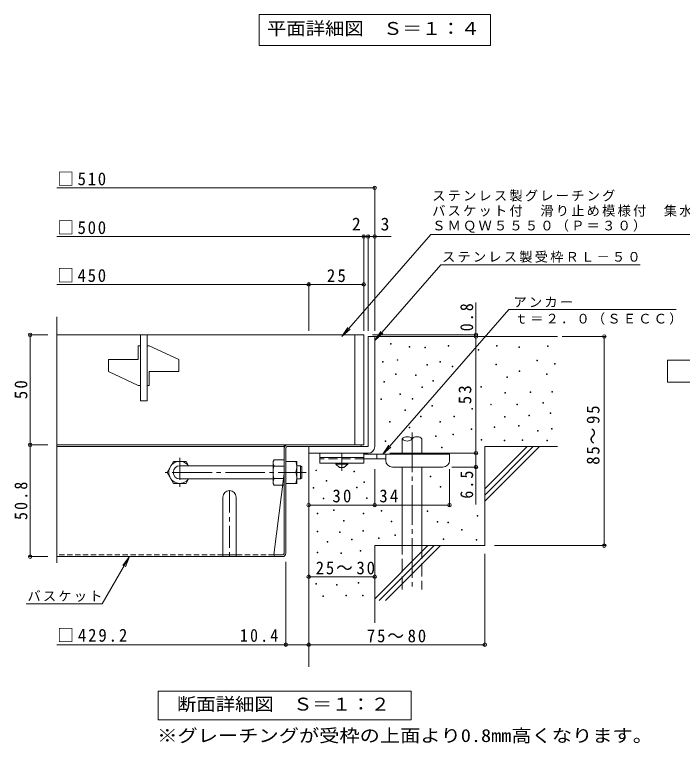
# Model space of a CAD drawing. Units: millimetres on the paper, enlarged 4 times, with parts at other scales. Extents: x -887 to 1015, y -780 to 740.
# Drawn here: x -822 to -215, y -687 to -24 of the extents above; entities that cross this region are included whole.
import ezdxf
from ezdxf.enums import TextEntityAlignment as Align

# ---------------------------------------------------------------- set-up
doc = ezdxf.new("R2010")
doc.units = ezdxf.units.MM
doc.header["$LTSCALE"] = 4
doc.header["$PDMODE"] = 32
doc.header["$PDSIZE"] = 3.2
for name, pattern in [('CHAIN1', [8, 5, -1, 1, -1]), ('CHAIN2', [12, 9, -1, 1, -1]), ('DASHED1', [1.8, 1.2, -0.6]), ('DASHED2', [3, 2, -1]), ('DASHED3', [4, 3, -1])]:
    doc.linetypes.add(name, pattern=pattern)
for name, color, linetype, lineweight in [('A-5_文字', 7, 'Continuous', 9), ('D-0_芯', 7, 'Continuous', 9), ('D-1_躯体', 2, 'Continuous', 9), ('D-2_仕上', 3, 'Continuous', 9), ('D-4_その他', 7, 'Continuous', 9), ('D-5_文字', 7, 'Continuous', 9), ('D-6_寸法', 6, 'Continuous', 9), ('D-7_ハッチ', 2, 'Continuous', 9), ('D-8_記号', 2, 'Continuous', 9), ('D-9_0-HOJO', 4, 'Continuous', 9), ('D-B_7-WAKU-T', 2, 'Continuous', 9)]:
    doc.layers.add(name, color=color, linetype=linetype, lineweight=lineweight)
doc.styles.add('ＭＳ ゴシック', font='')
doc.styles.get('ＭＳ ゴシック').set_extended_font_data('MS Gothic')

msp = doc.modelspace()

# ---------------------------------------------------------------- linework, layer by layer
at = {"layer": 'A-5_文字'}
for p, q in [((-599.913, -24.266), (-389.513, -24.266)), ((-599.913, -24.266), (-599.913, -52.266)), ((-389.513, -24.266), (-389.513, -52.266)), ((-599.913, -52.266), (-389.513, -52.266))]:
    msp.add_line(p, q, dxfattribs=at)
at = {"layer": 'D-0_芯'}
for points in [[(-480.433, -323.903), (-480.433, -323.303), (-479.833, -323.303), (-479.833, -323.903)], [(-463.546, -326.542), (-463.546, -325.942), (-462.945, -325.942), (-462.945, -326.542)], [(-449.101, -327.144), (-449.101, -326.544), (-448.501, -326.544), (-448.501, -327.144)], [(-428.033, -325.523), (-428.033, -324.923), (-427.433, -324.923), (-427.433, -325.523)], [(-400.758, -329.231), (-400.758, -328.631), (-400.158, -328.631), (-400.158, -329.231)], [(-383.975, -325.712), (-383.975, -325.112), (-383.375, -325.112), (-383.375, -325.712)], [(-363.672, -326.795), (-363.672, -326.195), (-363.073, -326.195), (-363.073, -326.795)], [(-337.685, -325.983), (-337.685, -325.383), (-337.086, -325.383), (-337.086, -325.983)], [(-487.643, -340.027), (-487.643, -339.427), (-487.043, -339.427), (-487.043, -340.027)], [(-474.203, -338.45), (-474.203, -337.849), (-473.604, -337.849), (-473.604, -338.45)], [(-447.382, -342.847), (-447.382, -342.247), (-446.782, -342.247), (-446.782, -342.847)], [(-435.678, -340.029), (-435.678, -339.429), (-435.078, -339.429), (-435.078, -340.029)], [(-424.254, -344.42), (-424.254, -343.82), (-423.654, -343.82), (-423.654, -344.42)], [(-384.516, -342.496), (-384.516, -341.895), (-383.917, -341.895), (-383.917, -342.496)], [(-347.431, -338.977), (-347.431, -338.376), (-346.831, -338.376), (-346.831, -338.977)], [(-331.201, -342.051), (-331.201, -341.451), (-330.601, -341.451), (-330.601, -342.051)], [(-475.875, -351.183), (-475.875, -350.582), (-475.275, -350.582), (-475.275, -351.183)], [(-363.402, -348.451), (-363.402, -347.851), (-362.802, -347.851), (-362.802, -348.451)], [(-338.498, -351.429), (-338.498, -350.829), (-337.897, -350.829), (-337.897, -351.429)], [(-486.316, -358.176), (-486.316, -357.576), (-485.716, -357.576), (-485.716, -358.176)], [(-457.791, -352.245), (-457.791, -351.645), (-457.191, -351.645), (-457.191, -352.245)], [(-442.046, -357.402), (-442.046, -356.802), (-441.446, -356.802), (-441.446, -357.402)], [(-374.501, -354.136), (-374.501, -353.535), (-373.901, -353.535), (-373.901, -354.136)], [(-451.92, -363.039), (-451.92, -362.439), (-451.32, -362.439), (-451.32, -363.039)], [(-398.322, -362.798), (-398.322, -362.198), (-397.722, -362.198), (-397.722, -362.798)], [(-471.768, -369.618), (-471.768, -369.018), (-471.168, -369.018), (-471.168, -369.618)], [(-376.395, -368.212), (-376.395, -367.612), (-375.796, -367.612), (-375.796, -368.212)], [(-353.386, -367.671), (-353.386, -367.07), (-352.786, -367.07), (-352.786, -367.671)], [(-333.625, -367.4), (-333.625, -366.8), (-333.025, -366.8), (-333.025, -367.4)], [(-489.083, -373.909), (-489.083, -373.309), (-488.483, -373.309), (-488.483, -373.909)], [(-460.745, -373.629), (-460.745, -373.029), (-460.145, -373.029), (-460.145, -373.629)], [(-341.899, -377.329), (-341.899, -376.729), (-341.299, -376.729), (-341.299, -377.329)], [(-467.274, -384.154), (-467.274, -383.554), (-466.674, -383.554), (-466.674, -384.154)], [(-442.776, -380.13), (-442.776, -379.53), (-442.176, -379.53), (-442.176, -380.13)], [(-406.44, -382.846), (-406.44, -382.245), (-405.84, -382.245), (-405.84, -382.846)], [(-389.34, -378.984), (-389.34, -378.384), (-388.74, -378.384), (-388.74, -378.984)], [(-365.619, -378.984), (-365.619, -378.384), (-365.02, -378.384), (-365.02, -378.984)], [(-453.239, -389.646), (-453.239, -389.046), (-452.639, -389.046), (-452.639, -389.646)], [(-422.73, -389.646), (-422.73, -389.046), (-422.13, -389.046), (-422.13, -389.646)], [(-376.652, -390.017), (-376.652, -389.417), (-376.052, -389.417), (-376.052, -390.017)], [(-354.587, -388.914), (-354.587, -388.313), (-353.987, -388.313), (-353.987, -388.914)], [(-335.28, -386.707), (-335.28, -386.107), (-334.68, -386.107), (-334.68, -386.707)], [(-481.434, -394.713), (-481.434, -394.113), (-480.834, -394.113), (-480.834, -394.713)], [(-435.589, -394.491), (-435.589, -393.891), (-434.989, -393.891), (-434.989, -394.491)], [(-463.276, -399.683), (-463.276, -399.082), (-462.676, -399.082), (-462.676, -399.683)], [(-407.036, -401.418), (-407.036, -400.818), (-406.436, -400.818), (-406.436, -401.418)], [(-386.03, -399.394), (-386.03, -398.794), (-385.43, -398.794), (-385.43, -399.394)], [(-363.965, -398.291), (-363.965, -397.691), (-363.364, -397.691), (-363.364, -398.291)], [(-346.811, -402.734), (-346.811, -402.134), (-346.211, -402.134), (-346.211, -402.734)], [(-334.177, -401.049), (-334.177, -400.449), (-333.577, -400.449), (-333.577, -401.049)], [(-439.396, -407.642), (-439.396, -407.042), (-438.796, -407.042), (-438.796, -407.642)], [(-423.822, -406.258), (-423.822, -405.658), (-423.222, -405.658), (-423.222, -406.258)], [(-397.896, -411.013), (-397.896, -410.413), (-397.296, -410.413), (-397.296, -411.013)], [(-360.708, -411.156), (-360.708, -410.556), (-360.108, -410.556), (-360.108, -411.156)], [(-485.157, -412.16), (-485.157, -411.56), (-484.557, -411.56), (-484.557, -412.16)], [(-434.079, -417.821), (-434.079, -417.221), (-433.479, -417.221), (-433.479, -417.821)], [(-377.132, -411.577), (-377.132, -410.977), (-376.532, -410.977), (-376.532, -411.577)], [(-338.388, -411.577), (-338.388, -410.977), (-337.788, -410.977), (-337.788, -411.577)], [(-548.126, -438.705), (-548.126, -438.105), (-547.526, -438.105), (-547.526, -438.705)], [(-513.687, -439.765), (-513.687, -439.165), (-513.087, -439.165), (-513.087, -439.765)], [(-444.279, -444.18), (-444.279, -443.58), (-443.679, -443.58), (-443.679, -444.18)], [(-538.986, -448.3), (-538.986, -447.7), (-538.386, -447.7), (-538.386, -448.3)], [(-504.547, -449.36), (-504.547, -448.76), (-503.947, -448.76), (-503.947, -449.36)], [(-550.599, -454.6), (-550.599, -454), (-549.999, -454), (-549.999, -454.6)], [(-511.214, -454.424), (-511.214, -453.823), (-510.615, -453.823), (-510.615, -454.424)], [(-435.139, -453.775), (-435.139, -453.175), (-434.538, -453.175), (-434.538, -453.775)], [(-541.458, -464.195), (-541.458, -463.595), (-540.858, -463.595), (-540.858, -464.195)], [(-502.074, -464.018), (-502.074, -463.418), (-501.474, -463.418), (-501.474, -464.018)], [(-532.231, -474.925), (-532.231, -474.325), (-531.631, -474.325), (-531.631, -474.925)], [(-488.962, -475.573), (-488.962, -474.973), (-488.362, -474.973), (-488.362, -475.573)], [(-447.105, -475.926), (-447.105, -475.326), (-446.505, -475.326), (-446.505, -475.926)], [(-547.122, -477.886), (-547.122, -477.286), (-546.522, -477.286), (-546.522, -477.886)], [(-505.248, -477.886), (-505.248, -477.286), (-504.648, -477.286), (-504.648, -477.886)], [(-401.644, -480.036), (-401.644, -479.435), (-401.044, -479.435), (-401.044, -480.036)], [(-523.091, -484.52), (-523.091, -483.92), (-522.491, -483.92), (-522.491, -484.52)], [(-479.821, -485.168), (-479.821, -484.567), (-479.221, -484.567), (-479.221, -485.168)], [(-437.964, -485.521), (-437.964, -484.921), (-437.364, -484.921), (-437.364, -485.521)], [(-428.389, -486.095), (-428.389, -485.495), (-427.79, -485.495), (-427.79, -486.095)], [(-546.957, -494.194), (-546.957, -493.594), (-546.357, -493.594), (-546.357, -494.194)], [(-526.705, -494.804), (-526.705, -494.203), (-526.105, -494.203), (-526.105, -494.804)], [(-505.54, -493.585), (-505.54, -492.985), (-504.94, -492.985), (-504.94, -493.585)], [(-415.852, -492.782), (-415.852, -492.181), (-415.252, -492.181), (-415.252, -492.782)], [(-537.817, -503.789), (-537.817, -503.189), (-537.217, -503.189), (-537.217, -503.789)], [(-515.848, -501.628), (-515.848, -501.028), (-515.248, -501.028), (-515.248, -501.628)], [(-491.399, -500.392), (-491.399, -499.792), (-490.799, -499.792), (-490.799, -500.392)], [(-476.55, -497.546), (-476.55, -496.946), (-475.95, -496.946), (-475.95, -497.546)], [(-432.568, -501.14), (-432.568, -500.539), (-431.968, -500.539), (-431.968, -501.14)], [(-402.48, -501.976), (-402.48, -501.375), (-401.879, -501.375), (-401.879, -501.976)], [(-547.197, -513.375), (-547.197, -512.775), (-546.597, -512.775), (-546.597, -513.375)], [(-525.572, -513.873), (-525.572, -513.273), (-524.972, -513.273), (-524.972, -513.873)], [(-507.909, -511.741), (-507.909, -511.141), (-507.309, -511.141), (-507.309, -511.741)], [(-548.34, -541.743), (-548.34, -541.143), (-547.74, -541.143), (-547.74, -541.743)], [(-529.458, -542.656), (-529.458, -542.056), (-528.858, -542.056), (-528.858, -542.656)], [(-509.717, -540.817), (-509.717, -540.217), (-509.117, -540.217), (-509.117, -540.817)], [(-541.792, -553.163), (-541.792, -552.563), (-541.192, -552.563), (-541.192, -553.163)], [(-521.084, -552.554), (-521.084, -551.954), (-520.484, -551.954), (-520.484, -552.554)], [(-505.857, -552.554), (-505.857, -551.954), (-505.257, -551.954), (-505.257, -552.554)]]:
    msp.add_lwpolyline(points, close=True, dxfattribs=at)
at = {"layer": 'D-1_躯体'}
for p, q in [((-500.713, -316.838), (-500.713, -416.838)), ((-500.713, -316.838), (-494.713, -316.838)), ((-494.713, -316.838), (-494.713, -416.838)), ((-554.713, -416.838), (-500.713, -416.838)), ((-554.713, -422.838), (-554.713, -416.838)), ((-554.713, -422.838), (-500.713, -422.838))]:
    msp.add_line(p, q, dxfattribs=at)
at = {"layer": 'D-1_躯体', "color": 3}
for p, q in [((-565.52, -434.238), (-562.12, -434.238)), ((-562.12, -434.238), (-561.12, -435.238)), ((-562.12, -446.238), (-562.12, -434.238)), ((-561.12, -445.238), (-561.12, -435.238)), ((-565.52, -446.238), (-562.12, -446.238)), ((-562.12, -446.238), (-561.12, -445.238))]:
    msp.add_line(p, q, dxfattribs=at)
at = {"layer": 'D-1_躯体'}
msp.add_arc((-500.713, -416.838), 6, 270, 0, dxfattribs=at)
at = {"layer": 'D-2_仕上'}
for p, q in [((-783.78, -522.549), (-783.78, -298.958)), ((-504.713, -315.238), (-783.78, -315.238)), ((-707.713, -315.238), (-707.713, -375.238)), ((-512.713, -315.238), (-512.713, -415.238)), ((-504.713, -315.238), (-504.713, -415.238)), ((-709.713, -337.738), (-709.713, -325.238)), ((-707.713, -325.238), (-709.713, -325.238)), ((-699.713, -325.238), (-701.713, -325.238)), ((-699.713, -325.238), (-672.713, -337.738)), ((-736.713, -348.738), (-736.713, -337.738)), ((-736.713, -337.738), (-709.713, -337.738)), ((-736.713, -348.738), (-709.713, -361.238)), ((-707.713, -361.238), (-709.713, -361.238)), ((-699.713, -361.238), (-701.713, -361.238)), ((-783.78, -415.238), (-504.713, -415.238))]:
    msp.add_line(p, q, dxfattribs=at)
for points in [[(-701.713, -315.238), (-701.713, -375.238), (-707.713, -375.238)], [(-699.713, -361.238), (-699.713, -348.738), (-672.713, -348.738), (-672.713, -337.738)]]:
    msp.add_lwpolyline(points, dxfattribs=at)
at = {"layer": 'D-4_その他'}
for p, q in [((-783.78, -181.691), (-494.713, -181.691)), ((-494.713, -311.656), (-494.713, -180.491)), ((-504.712, -311.656), (-504.712, -224.769)), ((-500.712, -311.656), (-500.712, -224.769)), ((-783.78, -225.969), (-504.712, -225.969)), ((-504.712, -225.969), (-502.712, -225.969)), ((-502.712, -225.969), (-479.648, -225.969)), ((-783.78, -269.47), (-554.713, -269.47)), ((-554.713, -311.656), (-554.713, -268.27)), ((-554.713, -269.47), (-504.712, -269.47)), ((-402.727, -316.838), (-402.727, -285.881)), ((-809.141, -315.238), (-791.78, -315.238)), ((-807.941, -315.238), (-807.941, -415.238)), ((-401.527, -315.238), (-496.713, -315.238)), ((-401.527, -316.838), (-482.221, -316.838)), ((-402.727, -422.838), (-402.727, -316.838)), ((-324.301, -316.837), (-284.839, -316.837)), ((-286.039, -506.838), (-286.039, -316.837)), ((-809.141, -415.238), (-791.78, -415.238)), ((-807.941, -415.238), (-807.941, -516.838)), ((-481.108, -422.838), (-401.527, -422.838)), ((-402.727, -422.838), (-402.727, -469.538)), ((-401.527, -435.438), (-424.709, -435.438)), ((-494.709, -471.279), (-494.709, -437.437)), ((-426.709, -471.279), (-426.709, -437.437)), ((-385.818, -506.838), (-284.839, -506.838)), ((-394.712, -514.348), (-394.712, -598.038)), ((-809.141, -516.838), (-791.78, -516.838)), ((-742.365, -559.845), (-717.535, -516.837)), ((-717.535, -516.838), (-721.362, -526.077)), ((-575.52, -598.038), (-575.52, -521.638)), ((-554.713, -535.085), (-494.713, -535.085)), ((-811.613, -559.845), (-742.365, -559.845)), ((-575.52, -596.838), (-783.78, -596.838)), ((-554.713, -596.838), (-575.52, -596.838)), ((-554.713, -596.838), (-394.712, -596.838))]:
    msp.add_line(p, q, dxfattribs=at)
for points in [[(-554.709, -470.079), (-494.709, -470.079), (-426.709, -470.079)], [(-811.612, -559.845), (-742.365, -559.845), (-717.535, -516.838), (-723.623, -524.771)]]:
    msp.add_lwpolyline(points, dxfattribs=at)
for p in [(-494.713, -181.691), (-504.712, -225.969), (-500.712, -225.969), (-494.713, -225.969), (-554.713, -269.47), (-504.712, -269.47), (-807.941, -315.238), (-402.727, -315.238), (-402.727, -316.838), (-402.727, -316.838), (-286.039, -316.837), (-807.941, -415.238), (-402.727, -422.838), (-402.727, -435.438), (-554.709, -470.079), (-494.709, -470.079), (-426.709, -470.079), (-286.039, -506.838), (-807.941, -516.838), (-554.713, -535.085), (-494.713, -535.085), (-575.52, -596.838), (-554.713, -596.838), (-394.712, -596.838)]:
    msp.add_point(p, dxfattribs=at)
at = {"layer": 'D-5_文字'}
for p, q in [((-443.859, -223.996), (-178.479, -223.996)), ((-434.786, -251.673), (-494.713, -320.525)), ((-434.786, -251.673), (-253.455, -251.673)), ((-487.465, -423.838), (-372.952, -292.268)), ((-372.952, -292.268), (-220.75, -292.268)), ((-524.666, -316.838), (-519.142, -308.503)), ((-494.713, -320.525), (-489.188, -312.19)), ((-494.713, -320.525), (-487.219, -313.904)), ((-487.465, -423.838), (-481.941, -415.502)), ((-487.465, -423.838), (-479.972, -417.216)), ((-691.511, -639.215), (-461.511, -639.215)), ((-691.511, -665.215), (-691.511, -639.215)), ((-461.511, -639.215), (-461.511, -665.215)), ((-461.511, -665.215), (-691.511, -665.215))]:
    msp.add_line(p, q, dxfattribs=at)
msp.add_lwpolyline([(-443.859, -223.996), (-524.666, -316.838), (-517.172, -310.216)], dxfattribs=at)
msp.add_lwpolyline([(-228.713, -358.337), (-228.713, -338.337), (-138.713, -338.337), (-138.713, -358.337)], close=True, dxfattribs=at)
at = {"layer": 'D-6_寸法'}
for p, q in [((-494.713, -316.838), (-328.713, -316.838)), ((-469.796, -423.838), (-469.796, -409.838)), ((-451.796, -423.838), (-451.796, -409.838)), ((-394.713, -416.838), (-328.713, -416.838)), ((-394.713, -416.838), (-394.713, -506.838)), ((-394.713, -455.242), (-356.309, -416.838)), ((-394.713, -460.898), (-350.652, -416.838)), ((-394.713, -466.554), (-344.996, -416.838)), ((-554.713, -422.838), (-554.713, -616.838)), ((-469.796, -506.838), (-469.796, -435.438)), ((-451.796, -506.838), (-451.796, -435.438)), ((-494.713, -506.838), (-394.713, -506.838)), ((-494.713, -555.241), (-446.31, -506.838)), ((-494.713, -506.838), (-494.713, -576.838)), ((-490.654, -556.838), (-440.653, -506.838)), ((-484.997, -556.838), (-434.997, -506.838))]:
    msp.add_line(p, q, dxfattribs=at)
at = {"layer": 'D-6_寸法', "linetype": 'CHAIN2'}
msp.add_line((-460.796, -403.98), (-460.796, -546.838), dxfattribs=at)
at = {"layer": 'D-6_寸法', "linetype": 'DASHED3'}
for p, q in [((-469.796, -546.838), (-469.796, -506.838)), ((-451.796, -506.838), (-451.796, -546.838))]:
    msp.add_line(p, q, dxfattribs=at)
at = {"layer": 'D-6_寸法'}
for centre, start, end in [((-465.296, -413.899), 42.07146, 137.92854), ((-465.296, -405.776), 222.07146, 317.92854), ((-456.296, -413.899), 42.07146, 137.92854)]:
    msp.add_arc(centre, 6.062, start, end, dxfattribs=at)
at = {"layer": 'D-7_ハッチ'}
for p, q in [((-577.12, -415.238), (-783.78, -415.238)), ((-577.12, -416.838), (-783.78, -416.838)), ((-577.12, -513.905), (-577.12, -415.238)), ((-574.187, -416.838), (-507.113, -416.838)), ((-573.92, -415.238), (-507.113, -415.238)), ((-507.113, -415.238), (-507.113, -416.838)), ((-575.52, -513.638), (-575.52, -418.171)), ((-577.12, -441.238), (-586.344, -515.238)), ((-578.453, -515.238), (-586.344, -515.238)), ((-578.72, -516.838), (-783.78, -516.838))]:
    msp.add_line(p, q, dxfattribs=at)
at = {"layer": 'D-7_ハッチ', "linetype": 'DASHED1'}
for p, q in [((-632.72, -515.238), (-783.78, -515.238)), ((-586.344, -515.238), (-623.67, -515.238))]:
    msp.add_line(p, q, dxfattribs=at)
at = {"layer": 'D-7_ハッチ'}
for centre, radius, start, end in [((-573.92, -418.438), 3.2, 90, 180), ((-574.187, -418.171), 1.333, 90, 180), ((-584.744, -515.238), 1.6, 180, 270), ((-578.72, -513.638), 3.2, 270, 0), ((-578.453, -513.905), 1.333, 270, 0)]:
    msp.add_arc(centre, radius, start, end, dxfattribs=at)
at = {"layer": 'D-8_記号', "linetype": 'CHAIN1'}
for p, q in [((-671.913, -427.045), (-671.913, -453.431)), ((-658.72, -440.238), (-685.106, -440.238)), ((-626.72, -456.838), (-626.72, -516.838))]:
    msp.add_line(p, q, dxfattribs=at)
at = {"layer": 'D-8_記号'}
for p, q in [((-632.72, -462.838), (-632.72, -516.838)), ((-620.72, -462.838), (-620.72, -516.838)), ((-632.72, -515.238), (-620.72, -515.238)), ((-632.72, -515.238), (-623.67, -515.238))]:
    msp.add_line(p, q, dxfattribs=at)
msp.add_arc((-626.72, -462.838), 6, 0, 180, dxfattribs=at)
at = {"layer": 'D-9_0-HOJO', "color": 3}
for p, q in [((-544.709, -422.838), (-544.709, -431.838)), ((-504.709, -422.838), (-544.709, -422.838)), ((-504.709, -422.838), (-504.709, -431.838)), ((-504.709, -426.838), (-544.709, -426.838)), ((-504.709, -431.838), (-544.709, -431.838))]:
    msp.add_line(p, q, dxfattribs=at)
at = {"layer": 'D-9_0-HOJO', "linetype": 'CHAIN1'}
msp.add_line((-524.709, -438.934), (-524.709, -422.838), dxfattribs=at)
at = {"layer": 'D-9_0-HOJO'}
for p, q in [((-426.709, -423.838), (-504.709, -423.838)), ((-492.709, -427.838), (-492.709, -423.838)), ((-484.709, -429.437), (-484.709, -423.838)), ((-426.709, -429.437), (-426.709, -423.838)), ((-484.699, -427.838), (-504.709, -427.838)), ((-478.709, -435.438), (-432.709, -435.438))]:
    msp.add_line(p, q, dxfattribs=at)
at = {"layer": 'D-9_0-HOJO', "color": 3, "linetype": 'DASHED2'}
msp.add_line((-504.709, -427.838), (-544.709, -427.838), dxfattribs=at)
at = {"layer": 'D-9_0-HOJO', "color": 2}
for p, q in [((-530.209, -432.837), (-530.209, -431.838)), ((-530.209, -432.837), (-526.709, -435.837)), ((-530.209, -432.837), (-519.209, -432.837)), ((-526.709, -435.837), (-522.71, -435.837)), ((-522.71, -435.837), (-519.209, -432.837)), ((-519.209, -432.837), (-519.209, -431.838))]:
    msp.add_line(p, q, dxfattribs=at)
at = {"layer": 'D-9_0-HOJO'}
for centre, start, end in [((-478.709, -429.437), 180, 270), ((-432.709, -429.437), 270, 0)]:
    msp.add_arc(centre, 6, start, end, dxfattribs=at)
at = {"layer": 'D-B_7-WAKU-T'}
for p, q in [((-683.413, -440.238), (-677.639, -430.238)), ((-677.639, -430.238), (-666.186, -430.238)), ((-663.886, -434.222), (-666.186, -430.238)), ((-587.12, -430.238), (-586.254, -428.738)), ((-587.12, -450.238), (-587.12, -430.238)), ((-577.12, -428.738), (-586.254, -428.738)), ((-575.52, -430.238), (-565.52, -430.238)), ((-565.52, -450.238), (-565.52, -430.238)), ((-586.254, -434.512), (-577.12, -434.512)), ((-683.413, -440.238), (-677.639, -450.238)), ((-575.52, -440.238), (-566.386, -440.238)), ((-677.639, -450.238), (-666.186, -450.238)), ((-663.877, -446.238), (-666.186, -450.238)), ((-587.12, -450.238), (-586.254, -451.738)), ((-586.254, -445.965), (-577.12, -445.965)), ((-575.52, -450.238), (-565.52, -450.238)), ((-577.12, -451.738), (-586.254, -451.738))]:
    msp.add_line(p, q, dxfattribs=at)
at = {"layer": 'D-B_7-WAKU-T', "color": 3}
for p, q in [((-671.913, -434.238), (-587.12, -434.238)), ((-671.913, -446.238), (-587.12, -446.238))]:
    msp.add_line(p, q, dxfattribs=at)
at = {"layer": 'D-B_7-WAKU-T', "color": 3, "linetype": 'CHAIN2'}
msp.add_line((-678.489, -440.238), (-556.911, -440.238), dxfattribs=at)
at = {"layer": 'D-B_7-WAKU-T', "linetype": 'CHAIN1'}
msp.add_line((-560.147, -440.238), (-566.27, -440.238), dxfattribs=at)
at = {"layer": 'D-B_7-WAKU-T'}
for centre, radius, start, end in [((-671.913, -440.238), 10, 36.87019, 323.12981), ((-580.556, -432.028), 6.579, 149.99998, 176.07924), ((-580.386, -435.238), 14.866, 340.34633, 19.65366), ((-581.65, -431.558), 5.47, 180.2103, 212.68507), ((-567.755, -440.238), 19.365, 162.79973, 197.20026), ((-580.386, -445.238), 14.866, 340.34633, 19.65366), ((-581.65, -448.918), 5.47, 147.31491, 179.78969), ((-580.556, -448.448), 6.579, 183.92075, 210)]:
    msp.add_arc(centre, radius, start, end, dxfattribs=at)
at = {"layer": 'D-B_7-WAKU-T', "color": 3}
msp.add_arc((-671.913, -440.238), 6, 90, 270, dxfattribs=at)

# ---------------------------------------------------------------- texts
at = {"layer": 'A-5_文字', "color": 2, "style": 'ＭＳ ゴシック', "width": 1.1}
msp.add_text('平面詳細図\u3000Ｓ＝１：４', height=11.73, dxfattribs=at).set_placement((-592.713, -46.266), align=Align.BOTTOM_LEFT)
at = {"layer": 'D-4_その他', "color": 2, "style": 'ＭＳ ゴシック'}
for s, p in [('2', (-515.449, -223.969)), ('3', (-489.392, -223.969))]:
    msp.add_text(s, height=11.73, dxfattribs=at).set_placement(p, align=Align.BOTTOM_LEFT)
at = {"layer": 'D-4_その他', "color": 2, "style": 'ＭＳ ゴシック', "width": 1.15}
msp.add_text('※グレーチングが受枠の上面より0.8mm高くなります。', height=11.73, dxfattribs=at).set_placement((-692.46, -688.8), align=Align.BOTTOM_LEFT)
at = {"layer": 'D-4_その他', "color": 2, "char_height": 11.73, "attachment_point": 7, "style": 'ＭＳ ゴシック'}
for s, insert in [('\\T1.21;\\W0.95;□510', (-783.238, -179.691)), ('\\T1.21;\\W0.95;□500', (-783.238, -223.969)), ('\\T1.21;\\W0.95;□450', (-783.238, -267.47)), ('\\T1.27;\\W0.95;25', (-538.212, -267.47)), ('\\T1.27;\\W0.95;30', (-533.209, -467.679)), ('\\T1.27;\\W0.95;34', (-490.563, -467.679)), ('\\T1.22;\\W0.95;25～30', (-548.393, -533.085)), ('\\T1.23;\\W0.95;□429.2', (-783.238, -594.438)), ('\\T1.28;\\W0.9;10.4', (-617.22, -594.438)), ('\\T1.22;\\W0.95;75～80', (-501.86, -594.838))]:
    msp.add_mtext(s, dxfattribs=dict(at, insert=insert))
at = {"layer": 'D-4_その他', "color": 2, "char_height": 11.73, "attachment_point": 7, "rotation": 90, "style": 'ＭＳ ゴシック'}
for s, insert in [('\\T1.27;\\W0.9;0.8', (-405.127, -312.02)), ('\\T1.27;\\W0.95;50', (-810.341, -373.738)), ('\\T1.27;\\W0.95;53', (-406.727, -378.338)), ('\\T1.22;\\W0.95;85～95', (-290.251, -433.338)), ('\\T1.27;\\W0.9;6.5', (-405.127, -464.116)), ('\\T1.28;\\W0.9;50.8', (-810.341, -483.538))]:
    msp.add_mtext(s, dxfattribs=dict(at, insert=insert))
at = {"layer": 'D-4_その他', "insert": (-810.365, -557.942), "char_height": 8.798, "attachment_point": 7, "style": 'ＭＳ ゴシック'}
msp.add_mtext('\\T1.17;バスケット', dxfattribs=at)
msp.add_mtext('\\T1.17;バスケット', dxfattribs=at)
at = {"layer": 'D-5_文字', "color": 2, "style": 'ＭＳ ゴシック', "width": 1.1}
msp.add_text('断面詳細図\u3000Ｓ＝１：２', height=11.73, dxfattribs=at).set_placement((-674.511, -660.215), align=Align.BOTTOM_LEFT)
at = {"layer": 'D-5_文字', "char_height": 8.798, "attachment_point": 7, "style": 'ＭＳ ゴシック'}
for s, insert in [('\\T1.17;ステンレス製グレーチング', (-442.479, -194.205)), ('\\T1.17;バスケット付\u3000滑り止め模様付\u3000集水桝用', (-442.479, -207.932)), ('\\T1.17;ＳＭＱＷ５５５０（Ｐ＝３０）', (-442.479, -222.587)), ('\\T1.17;ステンレス製受枠ＲＬ－５０', (-433.539, -249.77)), ('\\T1.17;アンカー', (-368.564, -290.405)), ('\\T1.17;ｔ＝２．０（ＳＥＣＣ）', (-367.495, -306.132))]:
    msp.add_mtext(s, dxfattribs=dict(at, insert=insert))

doc.saveas('drawing.dxf')
